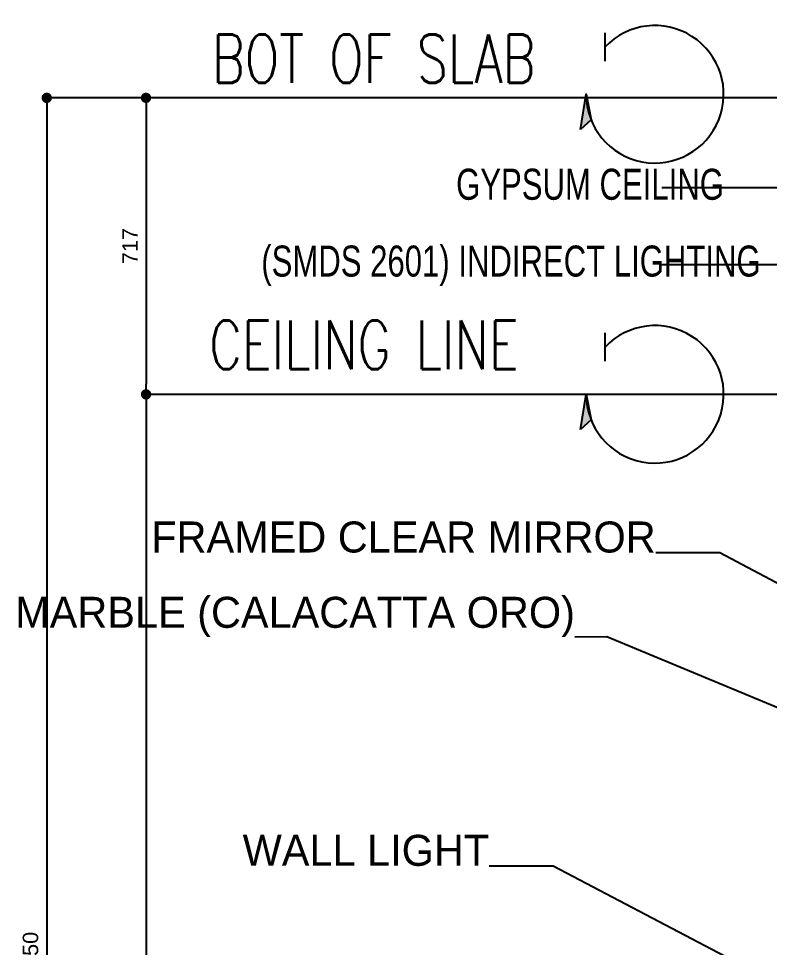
# Model space of a CAD drawing. Header units: inches. Extents: x 230831 to 416194, y 441295 to 526666.
# Drawn here: x 240874 to 242690, y 451513 to 453759 of the extents above; entities that cross this region are included whole.
import ezdxf

# ---------------------------------------------------------------- set-up
doc = ezdxf.new("R2010")
doc.units = ezdxf.units.IN
doc.header["$MEASUREMENT"] = 0
for name, color, linetype in [('A-DIMESNION-1', 7, 'Continuous'), ('CQ centerline', 8, 'Continuous'), ('CQ elevation arrow label', 1, 'Continuous'), ('CQ SPOT DETAIL DIMENSION', 9, 'Continuous'), ('CQ text label', 3, 'Continuous'), ('CQ_callout', 34, 'Continuous'), ('Layer1', 1, 'Continuous')]:
    doc.layers.add(name, color=color, linetype=linetype)
doc.styles.add('DIM 50', font='romans.shx', dxfattribs={"width": 0.75, "height": 100})
doc.styles.add('grid_250', font='romans.shx', dxfattribs={"width": 0.75, "height": 0.75})
doc.styles.get("Standard").update_dxf_attribs({"font": 'arial.ttf'})
doc.dimstyles.new('chester 25', dxfattribs={"dimscale": 0.25, "dimtxt": 150, "dimasz": 100, "dimexe": 10, "dimexo": 20, "dimgap": 80, "dimtad": 1, "dimdec": 0, "dimzin": 0, "dimdsep": 46, "dimtxsty": 'Standard', "dimblk": 'DOT', "dimcen": 50, "dimclrd": 1, "dimclre": 1, "dimclrt": 3, "dimadec": 0, "dimazin": 0, "dimtfac": 1, "dimtdec": 0, "dimtofl": 0, "dimtmove": 0, "dimatfit": 3, "dimfxl": 1, "dimtolj": 1, "dimtzin": 0, "dimlwd": -1, "dimarcsym": 0})
doc.dimstyles.get("Standard").update_dxf_attribs({"dimtxt": 0.18, "dimasz": 0.18, "dimexe": 0.18, "dimexo": 0.0625, "dimgap": 0.09, "dimtad": 0, "dimtih": 1, "dimtoh": 1, "dimdec": 4, "dimzin": 0, "dimdsep": 46, "dimtxsty": 'Standard', "dimcen": 0.09, "dimadec": 0, "dimazin": 0, "dimtfac": 1, "dimtdec": 4, "dimtofl": 0, "dimtmove": 0, "dimatfit": 3, "dimfxl": 1, "dimtolj": 1, "dimtzin": 0, "dimarcsym": 0})

# ---------------------------------------------------------------- blocks, each defined once
blk = doc.blocks.new('ARROW LEVEL')
at = {"layer": 'Layer1'}
blk.add_hatch(color=256, dxfattribs=at).paths.add_polyline_path([(412574, 433440), (412587.3, 433525.1), (412599.2, 433463.4)])
at = {"layer": 'CQ centerline'}
blk.add_line((412633, 433605.1, 0), (412633, 433674, 0), dxfattribs=at)
blk.add_arc((412753.7, 433525.1, 0), 166.3, 180, 136.51, dxfattribs=at)
at = {"layer": 'Layer1', "elevation": 0}
blk.add_lwpolyline([(412574, 433440), (412587.3, 433525.1), (412599.2, 433463.4)], close=True, dxfattribs=at)
blk = doc.blocks.new('_Dot')
at = {"color": 0, "linetype": 'ByBlock', "lineweight": -2}
blk.add_line((-0.5, 0), (-1, 0), dxfattribs=at)
at = {"color": 0, "linetype": 'ByBlock', "const_width": 0.5}
blk.add_lwpolyline([(-0.25, 0, 1), (0.25, 0, 1)], format="xyb", close=True, dxfattribs=at)
blk = doc.blocks.new('*D254')
at = {"layer": 'A-DIMESNION-1', "color": 1, "lineweight": -2, "ltscale": 0.05, "transparency": 16777216}
for p, q in [((242637.5, 453567.2), (240939.5, 453567.2)), ((242647.5, 449417.2), (240939.5, 449417.2))]:
    blk.add_line(p, q, dxfattribs=at)
at = {"layer": 'A-DIMESNION-1', "color": 1, "ltscale": 0.05, "transparency": 16777216}
blk.add_line((240942, 453542.2), (240942, 449442.2), dxfattribs=at)
at = {"layer": 'Defpoints', "color": 0, "linetype": 'Continuous', "ltscale": 0.05, "transparency": 16777216}
for p in [(242642.5, 453567.2, 0), (240942, 449417.2), (242652.5, 449417.2, 0)]:
    blk.add_point(p, dxfattribs=at)
at = {"layer": 'A-DIMESNION-1', "color": 1, "linetype": 'Continuous', "ltscale": 0.05, "transparency": 16777216, "xscale": 25, "yscale": 25, "zscale": 25}
for p, rotation in [((240942, 453567.2), 90), ((240942, 449417.2), 270)]:
    blk.add_blockref('_Dot', p, dxfattribs=dict(at, rotation=rotation))
at = {"layer": 'A-DIMESNION-1', "color": 3, "linetype": 'Continuous', "ltscale": 0.05, "transparency": 16777216, "insert": (240902.8, 451492.2), "char_height": 37.5, "attachment_point": 5, "rotation": 90}
blk.add_mtext('\\A1;4150', dxfattribs=at)
blk = doc.blocks.new('*D253')
at = {"layer": 'A-DIMESNION-1', "color": 1, "lineweight": -2, "ltscale": 0.05, "transparency": 16777216}
for p, q in [((242830.3, 453567.2), (241179.7, 453567.2)), ((242945.5, 452850.2), (241179.7, 452850.2))]:
    blk.add_line(p, q, dxfattribs=at)
at = {"layer": 'A-DIMESNION-1', "color": 1, "ltscale": 0.05, "transparency": 16777216}
blk.add_line((241182.2, 453542.2), (241182.2, 452875.2), dxfattribs=at)
at = {"layer": 'Defpoints', "color": 0, "linetype": 'Continuous', "ltscale": 0.05, "transparency": 16777216}
for p in [(242835.3, 453567.2, 0), (241182.2, 452850.2), (242950.5, 452850.2)]:
    blk.add_point(p, dxfattribs=at)
at = {"layer": 'A-DIMESNION-1', "color": 1, "linetype": 'Continuous', "ltscale": 0.05, "transparency": 16777216, "xscale": 25, "yscale": 25, "zscale": 25}
for p, rotation in [((241182.2, 453567.2), 90), ((241182.2, 452850.2), 270)]:
    blk.add_blockref('_Dot', p, dxfattribs=dict(at, rotation=rotation))
at = {"layer": 'A-DIMESNION-1', "color": 3, "linetype": 'Continuous', "ltscale": 0.05, "transparency": 16777216, "insert": (241143.4, 453208.7), "char_height": 37.5, "attachment_point": 5, "rotation": 90}
blk.add_mtext('\\A1;717', dxfattribs=at)
blk = doc.blocks.new('*D252')
at = {"layer": 'A-DIMESNION-1', "color": 1, "lineweight": -2, "ltscale": 0.05, "transparency": 16777216}
for p, q in [((243815.7, 452850.2), (241179.7, 452850.2)), ((242647.5, 449417.2), (241179.7, 449417.2))]:
    blk.add_line(p, q, dxfattribs=at)
at = {"layer": 'A-DIMESNION-1', "color": 1, "ltscale": 0.05, "transparency": 16777216}
blk.add_line((241182.2, 452825.2), (241182.2, 449442.2), dxfattribs=at)
at = {"layer": 'Defpoints', "color": 0, "linetype": 'Continuous', "ltscale": 0.05, "transparency": 16777216}
for p in [(243820.7, 452850.2), (241182.2, 449417.2), (242652.5, 449417.2, 0)]:
    blk.add_point(p, dxfattribs=at)
at = {"layer": 'A-DIMESNION-1', "color": 1, "linetype": 'Continuous', "ltscale": 0.05, "transparency": 16777216, "xscale": 25, "yscale": 25, "zscale": 25}
for p, rotation in [((241182.2, 452850.2), 90), ((241182.2, 449417.2), 270)]:
    blk.add_blockref('_Dot', p, dxfattribs=dict(at, rotation=rotation))
at = {"layer": 'A-DIMESNION-1', "color": 3, "linetype": 'Continuous', "ltscale": 0.05, "transparency": 16777216, "insert": (241143.1, 451133.7), "char_height": 37.5, "attachment_point": 5, "rotation": 90}
blk.add_mtext('\\A1;3433', dxfattribs=at)

msp = doc.modelspace()

# ---------------------------------------------------------------- block references
at = {"layer": 'CQ elevation arrow label'}
for p in [(-170340.473, 20050.722, 0), (-170340.473, 19325.132, 0)]:
    msp.add_blockref('ARROW LEVEL', p, dxfattribs=at)

# ---------------------------------------------------------------- texts
at = {"layer": 'CQ SPOT DETAIL DIMENSION', "color": 3, "char_height": 75, "attachment_point": 9}
for s, insert in [('{\\fCityBlueprint|b0|i0|c2|p2;FRAMED CLEAR MIRROR}', (242415.051, 452466.717, 0)), ('{\\fCityBlueprint|b0|i0|c2|p2;MARBLE (CALACATTA ORO)}', (242219.732, 452263.08)), ('{\\fCityBlueprint|b0|i0|c2|p2;WALL LIGHT}', (242012.26, 451709.02, 0))]:
    msp.add_mtext(s, dxfattribs=dict(at, insert=insert))
at = {"layer": 'CQ text label', "style": 'grid_250', "width": 0.75}
for s, p in [('BOT OF SLAB ', (241341.749, 453603.175, 0)), ('CEILING LINE', (241334.861, 452911.063, -0.001))]:
    msp.add_text(s, height=117.6, rotation=0, dxfattribs=at).set_placement(p)
at = {"layer": 'CQ text label', "color": 3, "ltscale": 500, "char_height": 75, "width": 1867.39225, "attachment_point": 1, "style": 'DIM 50'}
for s, insert in [('{\\fCityBlueprint|b0|i0|c2|p2;GYPSUM CEILING}', (241932.265, 453395.784, 0)), ('{\\fCityBlueprint|b0|i0|c2|p2;(SMDS 2601) INDIRECT LIGHTING }', (241461.034, 453210.037, 0))]:
    msp.add_mtext(s, dxfattribs=dict(at, insert=insert))

# ---------------------------------------------------------------- dimensions: what is measured, and where the dimension line sits
at = {"layer": 'A-DIMESNION-1', "color": 64, "linetype": 'Continuous', "ltscale": 0.05}
for base, p1, picture, middle in [((240941.964, 449417.154, 0), (242642.475, 453567.154, 0), '*D254', (240902.818, 451492.154, 0)), ((241182.221, 449417.154, 0), (243820.658, 452850.215, 0), '*D252', (241143.062, 451133.685, 0))]:
    dim = msp.add_linear_dim(base=base, p1=p1, p2=(242652.475, 449417.154, 0), angle=90, dimstyle='chester 25', dxfattribs=at)
    dim.commit()
    dim.dimension.update_dxf_attribs({"geometry": picture, "text_midpoint": middle})
dim = msp.add_linear_dim(base=(241182.221, 452850.215, 0), p1=(242835.287, 453567.176, 0), p2=(242950.54, 452850.215, 0), angle=90, dimstyle='chester 25', dxfattribs=at)
dim.commit()
dim.dimension.update_dxf_attribs({"geometry": '*D253', "text_midpoint": (241182.221, 453208.696, 0), "dimtype": 160})

# ---------------------------------------------------------------- leaders
at = {"layer": 'CQ_callout'}
for points in [[(243958.39, 452850.215, 0), (242998.281, 453349.336, 0), (242430.125, 453349.336, 0)], [(243842.395, 452580.215, 0), (242790.378, 453163.589, 0), (242430.125, 453163.589, 0)]]:
    msp.add_leader(points, dimstyle='Standard', override={"dimasz": 10, "dimldrblk": 'Dot', "dimfxl": 0.1, "dimarcsym": 2}, dxfattribs=at)
at = {"layer": 'CQ_callout', "annotation_type": 0, "has_hookline": 1, "hookline_direction": 1}
for points, text_width in [([(243241.978, 452111.909, 0), (242569.829, 452466.717, 0), (242415.141, 452466.717, 0)], 848.817), ([(242918.967, 452005.623), (242296.687, 452263.997), (242219.732, 452263.08)], 1007.97), ([(242939.889, 451304.398, 0), (242167.038, 451709.02, 0), (242012.35, 451709.02, 0)], 429.359)]:
    msp.add_leader(points, dimstyle='Standard', override={"dimasz": 10, "dimldrblk": 'Dot', "dimfxl": 0.1, "dimarcsym": 2}, dxfattribs=dict(at, text_width=text_width))

doc.saveas('drawing.dxf')
